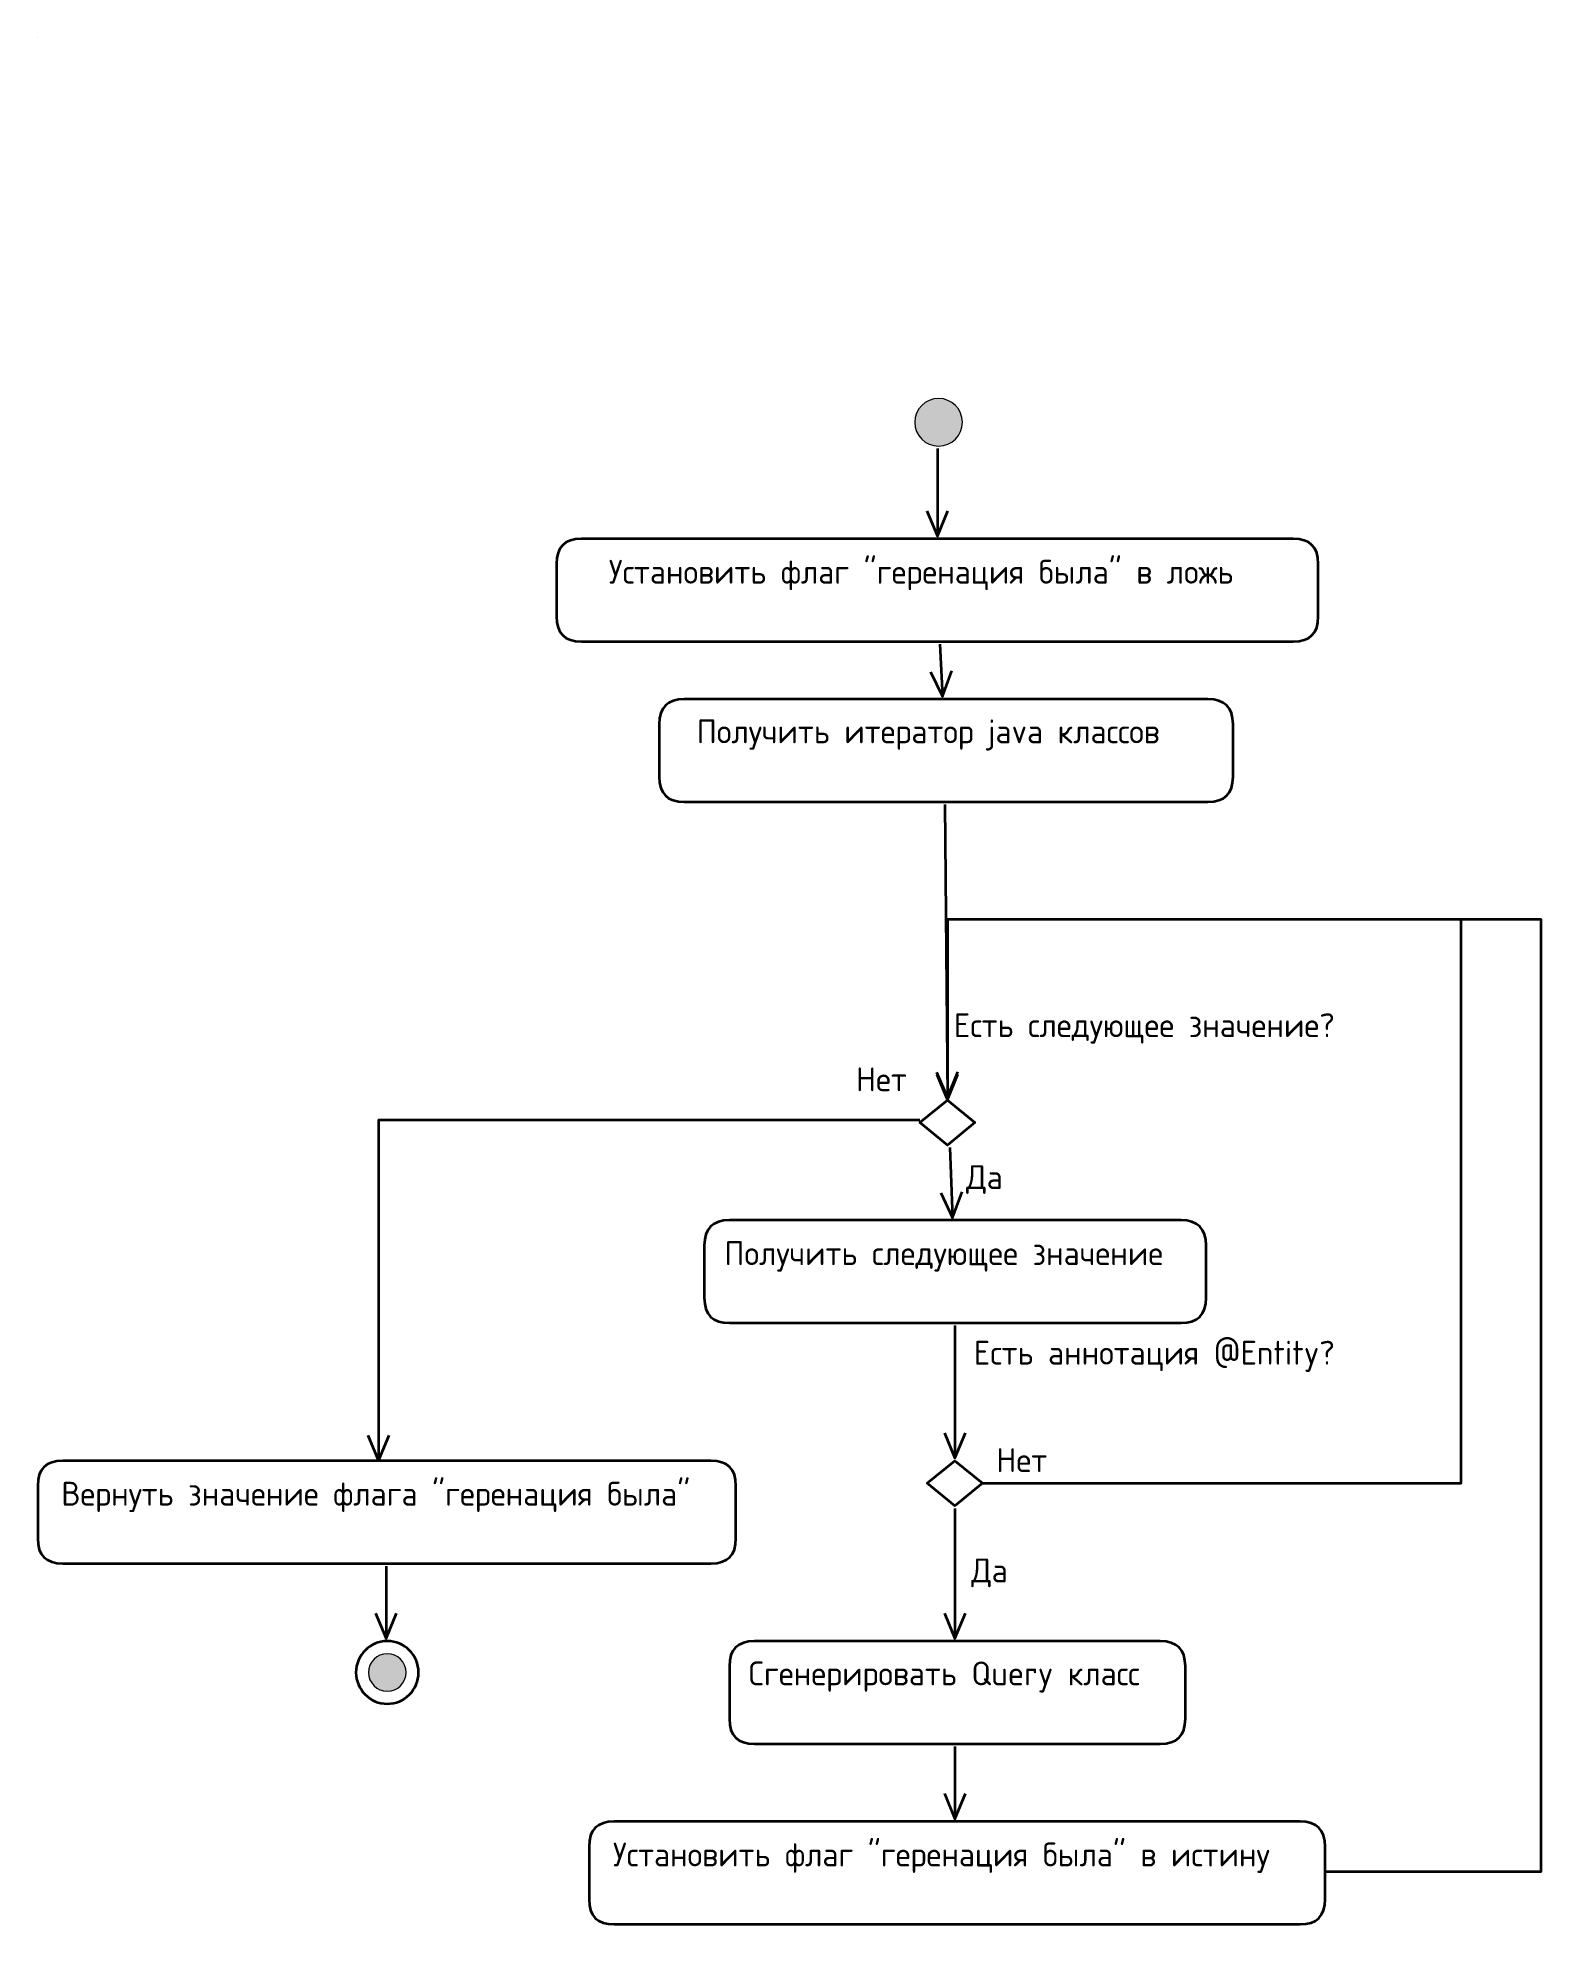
# Model space of a CAD drawing. Header units: inches. Extents: x 5 to 605, y 92 to 845.
import ezdxf

# ---------------------------------------------------------------- set-up
doc = ezdxf.new("R2010")
doc.units = ezdxf.units.IN
doc.header["$MEASUREMENT"] = 0
doc.layers.add('Слой 1', color=7, linetype='Continuous')

# ---------------------------------------------------------------- blocks, each defined once
blk = doc.blocks.new('block 3')
at = {"layer": 'Слой 1', "true_color": 0xffffff}
h = blk.add_hatch(color=7, dxfattribs=at)
h.dxf.hatch_style = 2
edge = h.paths.add_edge_path()
edge.add_spline(control_points=[(355, 691.5), (355, 696.75), (359.25, 701), (364.5, 701), (369.75, 701), (374, 696.75), (374, 691.5), (374, 686.25), (369.75, 682), (364.5, 682), (359.25, 682), (355, 686.25), (355, 691.5)], knot_values=[0, 0, 0, 0, 1, 1, 1, 2, 2, 2, 3, 3, 3, 4, 4, 4, 4], degree=3, periodic=0)
at = {"layer": 'Слой 1', "lineweight": 0}
blk.add_open_spline([(355, 691.5), (355, 696.75), (359.25, 701), (364.5, 701), (369.75, 701), (374, 696.75), (374, 691.5), (374, 686.25), (369.75, 682), (364.5, 682), (359.25, 682), (355, 686.25), (355, 691.5)], degree=3, knots=[0, 0, 0, 0, 1, 1, 1, 2, 2, 2, 3, 3, 3, 4, 4, 4, 4], dxfattribs=at)
blk = doc.blocks.new('block 4')
at = {"layer": 'Слой 1', "lineweight": 0}
blk.add_open_spline([(263, 581), (263, 581), (472, 581), (472, 581), (478.67, 581), (482, 577.67), (482, 571), (482, 571), (482, 550), (482, 550), (482, 543.33), (478.67, 540), (472, 540), (472, 540), (263, 540), (263, 540), (256.33, 540), (253, 543.33), (253, 550), (253, 550), (253, 571), (253, 571), (253, 577.67), (256.33, 581), (263, 581)], degree=3, knots=[0, 0, 0, 0, 1, 1, 1, 2, 2, 2, 3, 3, 3, 4, 4, 4, 5, 5, 5, 6, 6, 6, 7, 7, 7, 8, 8, 8, 8], dxfattribs=at)
blk = doc.blocks.new('block 5')
at = {"layer": 'Слой 1', "color": 7, "lineweight": 35, "true_color": 0xffffff}
blk.add_open_spline([(263, 581), (263, 581), (472, 581), (472, 581), (478.67, 581), (482, 577.67), (482, 571), (482, 571), (482, 550), (482, 550), (482, 543.33), (478.67, 540), (472, 540), (472, 540), (263, 540), (263, 540), (256.33, 540), (253, 543.33), (253, 550), (253, 550), (253, 571), (253, 571), (253, 577.67), (256.33, 581), (263, 581)], degree=3, knots=[0, 0, 0, 0, 1, 1, 1, 2, 2, 2, 3, 3, 3, 4, 4, 4, 5, 5, 5, 6, 6, 6, 7, 7, 7, 8, 8, 8, 8], dxfattribs=at)
blk = doc.blocks.new('block 7')
at = {"layer": 'Слой 1', "color": 7, "lineweight": 35, "true_color": 0xffffff}
blk.add_lwpolyline([(5, 845), (5, 845)], dxfattribs=at)
at = {"layer": 'Слой 1', "color": 7, "true_color": 0xffffff, "insert": (267.96875, 560.5), "char_height": 9.52, "attachment_point": 7}
blk.add_mtext('\\fGOST type B|b0|i0|c0|p34;\\W1;Получить итератор java классов', dxfattribs=at)
blk = doc.blocks.new('block 6')
at = {"layer": 'Слой 1'}
blk.add_blockref('block 7', (0, 0), dxfattribs=at)
blk = doc.blocks.new('block 8')
at = {"layer": 'Слой 1', "lineweight": 0}
blk.add_lwpolyline([(357, 412), (368, 421), (379, 412), (368, 403), (357, 412)], dxfattribs=at)
blk = doc.blocks.new('block 9')
at = {"layer": 'Слой 1', "color": 7, "lineweight": 35, "true_color": 0xffffff}
blk.add_lwpolyline([(357, 412), (368, 421), (379, 412), (368, 403), (357, 412), (357, 412)], dxfattribs=at)
blk = doc.blocks.new('block 10')
at = {"layer": 'Слой 1', "lineweight": 0}
blk.add_lwpolyline([(360, 268), (371, 277), (382, 268), (371, 259), (360, 268)], dxfattribs=at)
blk = doc.blocks.new('block 11')
at = {"layer": 'Слой 1', "color": 7, "lineweight": 35, "true_color": 0xffffff}
blk.add_lwpolyline([(360, 268), (371, 277), (382, 268), (371, 259), (360, 268), (360, 268)], dxfattribs=at)
blk = doc.blocks.new('block 12')
at = {"layer": 'Слой 1', "color": 7, "lineweight": 35, "true_color": 0xffffff}
blk.add_lwpolyline([(371, 331), (371, 278)], dxfattribs=at)
blk = doc.blocks.new('block 13')
at = {"layer": 'Слой 1', "color": 7, "lineweight": 35, "true_color": 0xffffff}
blk.add_lwpolyline([(366.79, 288.16), (371, 278), (375.21, 288.16)], dxfattribs=at)
blk = doc.blocks.new('block 15')
at = {"layer": 'Слой 1', "color": 7, "lineweight": 35, "true_color": 0xffffff}
blk.add_lwpolyline([(5, 845), (5, 845)], dxfattribs=at)
at = {"layer": 'Слой 1', "color": 7, "true_color": 0xffffff, "insert": (378.46, 312.5), "char_height": 9.52, "attachment_point": 7}
blk.add_mtext('\\fGOST type B|b0|i0|c0|p34;\\W1;Есть аннотация @Entity?', dxfattribs=at)
blk = doc.blocks.new('block 14')
at = {"layer": 'Слой 1'}
blk.add_blockref('block 15', (0, 0), dxfattribs=at)
blk = doc.blocks.new('block 16')
at = {"layer": 'Слой 1', "color": 7, "lineweight": 35, "true_color": 0xffffff}
blk.add_lwpolyline([(367, 539), (368, 422)], dxfattribs=at)
blk = doc.blocks.new('block 17')
at = {"layer": 'Слой 1', "color": 7, "lineweight": 35, "true_color": 0xffffff}
blk.add_lwpolyline([(363.7, 432.13), (368, 422), (372.12, 432.2)], dxfattribs=at)
blk = doc.blocks.new('block 19')
at = {"layer": 'Слой 1', "color": 7, "lineweight": 35, "true_color": 0xffffff}
blk.add_lwpolyline([(5, 845), (5, 845)], dxfattribs=at)
at = {"layer": 'Слой 1', "color": 7, "true_color": 0xffffff, "insert": (370.5, 443.5), "char_height": 9.52, "attachment_point": 7}
blk.add_mtext('\\fGOST type B|b0|i0|c0|p34;\\W1;Есть следующее значение?', dxfattribs=at)
blk = doc.blocks.new('block 18')
at = {"layer": 'Слой 1'}
blk.add_blockref('block 19', (0, 0), dxfattribs=at)
blk = doc.blocks.new('block 20')
at = {"layer": 'Слой 1', "lineweight": 0}
blk.add_open_spline([(291, 205), (291, 205), (452.97, 205), (452.97, 205), (459.64, 205), (462.97, 201.67), (462.97, 195), (462.97, 195), (462.97, 174), (462.97, 174), (462.97, 167.33), (459.64, 164), (452.97, 164), (452.97, 164), (291, 164), (291, 164), (284.33, 164), (281, 167.33), (281, 174), (281, 174), (281, 195), (281, 195), (281, 201.67), (284.33, 205), (291, 205)], degree=3, knots=[0, 0, 0, 0, 1, 1, 1, 2, 2, 2, 3, 3, 3, 4, 4, 4, 5, 5, 5, 6, 6, 6, 7, 7, 7, 8, 8, 8, 8], dxfattribs=at)
blk = doc.blocks.new('block 21')
at = {"layer": 'Слой 1', "color": 7, "lineweight": 35, "true_color": 0xffffff}
blk.add_open_spline([(291, 205), (291, 205), (452.97, 205), (452.97, 205), (459.64, 205), (462.97, 201.67), (462.97, 195), (462.97, 195), (462.97, 174), (462.97, 174), (462.97, 167.33), (459.64, 164), (452.97, 164), (452.97, 164), (291, 164), (291, 164), (284.33, 164), (281, 167.33), (281, 174), (281, 174), (281, 195), (281, 195), (281, 201.67), (284.33, 205), (291, 205)], degree=3, knots=[0, 0, 0, 0, 1, 1, 1, 2, 2, 2, 3, 3, 3, 4, 4, 4, 5, 5, 5, 6, 6, 6, 7, 7, 7, 8, 8, 8, 8], dxfattribs=at)
blk = doc.blocks.new('block 23')
at = {"layer": 'Слой 1', "color": 7, "lineweight": 35, "true_color": 0xffffff}
blk.add_lwpolyline([(5, 845), (5, 845)], dxfattribs=at)
at = {"layer": 'Слой 1', "color": 7, "true_color": 0xffffff, "insert": (288.72, 184.5), "char_height": 9.52, "attachment_point": 7}
blk.add_mtext('\\fGOST type B|b0|i0|c0|p34;\\W1;Сгенерировать Query класс', dxfattribs=at)
blk = doc.blocks.new('block 22')
at = {"layer": 'Слой 1'}
blk.add_blockref('block 23', (0, 0), dxfattribs=at)
blk = doc.blocks.new('block 24')
at = {"layer": 'Слой 1', "color": 7, "lineweight": 35, "true_color": 0xffffff}
blk.add_lwpolyline([(371, 258), (371, 206)], dxfattribs=at)
blk = doc.blocks.new('block 25')
at = {"layer": 'Слой 1', "color": 7, "lineweight": 35, "true_color": 0xffffff}
blk.add_lwpolyline([(366.79, 216.16), (371, 206), (375.21, 216.16)], dxfattribs=at)
blk = doc.blocks.new('block 27')
at = {"layer": 'Слой 1', "color": 7, "lineweight": 35, "true_color": 0xffffff}
blk.add_lwpolyline([(5, 845), (5, 845)], dxfattribs=at)
at = {"layer": 'Слой 1', "color": 7, "true_color": 0xffffff, "insert": (377.5, 226.5), "char_height": 9.52, "attachment_point": 7}
blk.add_mtext('\\fGOST type B|b0|i0|c0|p34;\\W1;Да', dxfattribs=at)
blk = doc.blocks.new('block 26')
at = {"layer": 'Слой 1'}
blk.add_blockref('block 27', (0, 0), dxfattribs=at)
blk = doc.blocks.new('block 28')
at = {"layer": 'Слой 1', "lineweight": 0}
blk.add_open_spline([(15, 277), (15, 277), (273.64, 277), (273.64, 277), (280.31, 277), (283.64, 273.67), (283.64, 267), (283.64, 267), (283.64, 246), (283.64, 246), (283.64, 239.33), (280.31, 236), (273.64, 236), (273.64, 236), (15, 236), (15, 236), (8.33, 236), (5, 239.33), (5, 246), (5, 246), (5, 267), (5, 267), (5, 273.67), (8.33, 277), (15, 277)], degree=3, knots=[0, 0, 0, 0, 1, 1, 1, 2, 2, 2, 3, 3, 3, 4, 4, 4, 5, 5, 5, 6, 6, 6, 7, 7, 7, 8, 8, 8, 8], dxfattribs=at)
blk = doc.blocks.new('block 29')
at = {"layer": 'Слой 1', "color": 7, "lineweight": 35, "true_color": 0xffffff}
blk.add_open_spline([(15, 277), (15, 277), (273.64, 277), (273.64, 277), (280.31, 277), (283.64, 273.67), (283.64, 267), (283.64, 267), (283.64, 246), (283.64, 246), (283.64, 239.33), (280.31, 236), (273.64, 236), (273.64, 236), (15, 236), (15, 236), (8.33, 236), (5, 239.33), (5, 246), (5, 246), (5, 267), (5, 267), (5, 273.67), (8.33, 277), (15, 277)], degree=3, knots=[0, 0, 0, 0, 1, 1, 1, 2, 2, 2, 3, 3, 3, 4, 4, 4, 5, 5, 5, 6, 6, 6, 7, 7, 7, 8, 8, 8, 8], dxfattribs=at)
blk = doc.blocks.new('block 31')
at = {"layer": 'Слой 1', "color": 7, "lineweight": 35, "true_color": 0xffffff}
blk.add_lwpolyline([(5, 845), (5, 845)], dxfattribs=at)
at = {"layer": 'Слой 1', "color": 7, "true_color": 0xffffff, "insert": (14.4, 256.5), "char_height": 9.52, "attachment_point": 7}
blk.add_mtext('\\fGOST type B|b0|i0|c0|p34;\\W1;Вернуть значение флага "геренация была"', dxfattribs=at)
blk = doc.blocks.new('block 30')
at = {"layer": 'Слой 1'}
blk.add_blockref('block 31', (0, 0), dxfattribs=at)
blk = doc.blocks.new('block 32')
at = {"layer": 'Слой 1', "color": 7, "lineweight": 35, "true_color": 0xffffff}
blk.add_open_spline([(132, 192.5), (132, 199.4), (137.6, 205), (144.5, 205), (151.4, 205), (157, 199.4), (157, 192.5), (157, 185.6), (151.4, 180), (144.5, 180), (137.6, 180), (132, 185.6), (132, 192.5)], degree=3, knots=[0, 0, 0, 0, 1, 1, 1, 2, 2, 2, 3, 3, 3, 4, 4, 4, 4], dxfattribs=at)
blk = doc.blocks.new('block 33')
at = {"layer": 'Слой 1', "true_color": 0xffffff}
h = blk.add_hatch(color=7, dxfattribs=at)
h.dxf.hatch_style = 2
edge = h.paths.add_edge_path()
edge.add_spline(control_points=[(137, 192.5), (137, 196.64), (140.36, 200), (144.5, 200), (148.64, 200), (152, 196.64), (152, 192.5), (152, 188.36), (148.64, 185), (144.5, 185), (140.36, 185), (137, 188.36), (137, 192.5)], knot_values=[0, 0, 0, 0, 1, 1, 1, 2, 2, 2, 3, 3, 3, 4, 4, 4, 4], degree=3, periodic=0)
at = {"layer": 'Слой 1', "lineweight": 0}
blk.add_open_spline([(137, 192.5), (137, 196.64), (140.36, 200), (144.5, 200), (148.64, 200), (152, 196.64), (152, 192.5), (152, 188.36), (148.64, 185), (144.5, 185), (140.36, 185), (137, 188.36), (137, 192.5)], degree=3, knots=[0, 0, 0, 0, 1, 1, 1, 2, 2, 2, 3, 3, 3, 4, 4, 4, 4], dxfattribs=at)
blk = doc.blocks.new('block 34')
at = {"layer": 'Слой 1', "color": 7, "lineweight": 35, "true_color": 0xffffff}
blk.add_lwpolyline([(144, 235), (144, 206)], dxfattribs=at)
blk = doc.blocks.new('block 35')
at = {"layer": 'Слой 1', "color": 7, "lineweight": 35, "true_color": 0xffffff}
blk.add_lwpolyline([(139.79, 216.16), (144, 206), (148.21, 216.16)], dxfattribs=at)
blk = doc.blocks.new('block 36')
at = {"layer": 'Слой 1', "color": 7, "lineweight": 35, "true_color": 0xffffff}
blk.add_lwpolyline([(519, 113), (605, 113), (605, 493), (368, 493), (368, 421)], dxfattribs=at)
blk = doc.blocks.new('block 37')
at = {"layer": 'Слой 1', "color": 7, "lineweight": 35, "true_color": 0xffffff}
blk.add_lwpolyline([(363.79, 431.16), (368, 421), (372.21, 431.16)], dxfattribs=at)
blk = doc.blocks.new('block 38')
at = {"layer": 'Слой 1', "color": 7, "lineweight": 35, "true_color": 0xffffff}
blk.add_lwpolyline([(382, 268), (573, 268), (573, 493), (368, 493), (368, 421)], dxfattribs=at)
blk = doc.blocks.new('block 39')
at = {"layer": 'Слой 1', "color": 7, "lineweight": 35, "true_color": 0xffffff}
blk.add_lwpolyline([(363.79, 431.16), (368, 421), (372.21, 431.16)], dxfattribs=at)
blk = doc.blocks.new('block 41')
at = {"layer": 'Слой 1', "color": 7, "lineweight": 35, "true_color": 0xffffff}
blk.add_lwpolyline([(5, 845), (5, 845)], dxfattribs=at)
at = {"layer": 'Слой 1', "color": 7, "true_color": 0xffffff, "insert": (387.5, 272.5), "char_height": 9.52, "attachment_point": 7}
blk.add_mtext('\\fGOST type B|b0|i0|c0|p34;\\W1;Нет', dxfattribs=at)
blk = doc.blocks.new('block 40')
at = {"layer": 'Слой 1'}
blk.add_blockref('block 41', (0, 0), dxfattribs=at)
blk = doc.blocks.new('block 42')
at = {"layer": 'Слой 1', "color": 7, "lineweight": 35, "true_color": 0xffffff}
blk.add_lwpolyline([(357, 413), (141, 413), (141, 277)], dxfattribs=at)
blk = doc.blocks.new('block 43')
at = {"layer": 'Слой 1', "color": 7, "lineweight": 35, "true_color": 0xffffff}
blk.add_lwpolyline([(136.79, 287.16), (141, 277), (145.21, 287.16)], dxfattribs=at)
blk = doc.blocks.new('block 45')
at = {"layer": 'Слой 1', "color": 7, "lineweight": 35, "true_color": 0xffffff}
blk.add_lwpolyline([(5, 845), (5, 845)], dxfattribs=at)
at = {"layer": 'Слой 1', "color": 7, "true_color": 0xffffff, "insert": (331.5, 424.5), "char_height": 9.52, "attachment_point": 7}
blk.add_mtext('\\fGOST type B|b0|i0|c0|p34;\\W1;Нет', dxfattribs=at)
blk = doc.blocks.new('block 44')
at = {"layer": 'Слой 1'}
blk.add_blockref('block 45', (0, 0), dxfattribs=at)
blk = doc.blocks.new('block 46')
at = {"layer": 'Слой 1', "lineweight": 0}
blk.add_open_spline([(281, 373), (281, 373), (461.24, 373), (461.24, 373), (467.9, 373), (471.24, 369.67), (471.24, 363), (471.24, 363), (471.24, 342), (471.24, 342), (471.24, 335.33), (467.9, 332), (461.24, 332), (461.24, 332), (281, 332), (281, 332), (274.33, 332), (271, 335.33), (271, 342), (271, 342), (271, 363), (271, 363), (271, 369.67), (274.33, 373), (281, 373)], degree=3, knots=[0, 0, 0, 0, 1, 1, 1, 2, 2, 2, 3, 3, 3, 4, 4, 4, 5, 5, 5, 6, 6, 6, 7, 7, 7, 8, 8, 8, 8], dxfattribs=at)
blk = doc.blocks.new('block 47')
at = {"layer": 'Слой 1', "color": 7, "lineweight": 35, "true_color": 0xffffff}
blk.add_open_spline([(281, 373), (281, 373), (461.24, 373), (461.24, 373), (467.9, 373), (471.24, 369.67), (471.24, 363), (471.24, 363), (471.24, 342), (471.24, 342), (471.24, 335.33), (467.9, 332), (461.24, 332), (461.24, 332), (281, 332), (281, 332), (274.33, 332), (271, 335.33), (271, 342), (271, 342), (271, 363), (271, 363), (271, 369.67), (274.33, 373), (281, 373)], degree=3, knots=[0, 0, 0, 0, 1, 1, 1, 2, 2, 2, 3, 3, 3, 4, 4, 4, 5, 5, 5, 6, 6, 6, 7, 7, 7, 8, 8, 8, 8], dxfattribs=at)
blk = doc.blocks.new('block 49')
at = {"layer": 'Слой 1', "color": 7, "lineweight": 35, "true_color": 0xffffff}
blk.add_lwpolyline([(5, 845), (5, 845)], dxfattribs=at)
at = {"layer": 'Слой 1', "color": 7, "true_color": 0xffffff, "insert": (279, 352.5), "char_height": 9.52, "attachment_point": 7}
blk.add_mtext('\\fGOST type B|b0|i0|c0|p34;\\W1;Получить следующее значение', dxfattribs=at)
blk = doc.blocks.new('block 48')
at = {"layer": 'Слой 1'}
blk.add_blockref('block 49', (0, 0), dxfattribs=at)
blk = doc.blocks.new('block 50')
at = {"layer": 'Слой 1', "color": 7, "lineweight": 35, "true_color": 0xffffff}
blk.add_lwpolyline([(369, 402), (370, 374)], dxfattribs=at)
blk = doc.blocks.new('block 51')
at = {"layer": 'Слой 1', "color": 7, "lineweight": 35, "true_color": 0xffffff}
blk.add_lwpolyline([(365.43, 384.01), (370, 374), (373.84, 384.31)], dxfattribs=at)
blk = doc.blocks.new('block 53')
at = {"layer": 'Слой 1', "color": 7, "lineweight": 35, "true_color": 0xffffff}
blk.add_lwpolyline([(5, 845), (5, 845)], dxfattribs=at)
at = {"layer": 'Слой 1', "color": 7, "true_color": 0xffffff, "insert": (375.5, 383.5), "char_height": 9.52, "attachment_point": 7}
blk.add_mtext('\\fGOST type B|b0|i0|c0|p34;\\W1;Да', dxfattribs=at)
blk = doc.blocks.new('block 52')
at = {"layer": 'Слой 1'}
blk.add_blockref('block 53', (0, 0), dxfattribs=at)
blk = doc.blocks.new('block 54')
at = {"layer": 'Слой 1', "lineweight": 0}
blk.add_open_spline([(235, 133), (235, 133), (508.76, 133), (508.76, 133), (515.42, 133), (518.76, 129.67), (518.76, 123), (518.76, 123), (518.76, 102), (518.76, 102), (518.76, 95.33), (515.42, 92), (508.76, 92), (508.76, 92), (235, 92), (235, 92), (228.33, 92), (225, 95.33), (225, 102), (225, 102), (225, 123), (225, 123), (225, 129.67), (228.33, 133), (235, 133)], degree=3, knots=[0, 0, 0, 0, 1, 1, 1, 2, 2, 2, 3, 3, 3, 4, 4, 4, 5, 5, 5, 6, 6, 6, 7, 7, 7, 8, 8, 8, 8], dxfattribs=at)
blk = doc.blocks.new('block 55')
at = {"layer": 'Слой 1', "color": 7, "lineweight": 35, "true_color": 0xffffff}
blk.add_open_spline([(235, 133), (235, 133), (508.76, 133), (508.76, 133), (515.42, 133), (518.76, 129.67), (518.76, 123), (518.76, 123), (518.76, 102), (518.76, 102), (518.76, 95.33), (515.42, 92), (508.76, 92), (508.76, 92), (235, 92), (235, 92), (228.33, 92), (225, 95.33), (225, 102), (225, 102), (225, 123), (225, 123), (225, 129.67), (228.33, 133), (235, 133)], degree=3, knots=[0, 0, 0, 0, 1, 1, 1, 2, 2, 2, 3, 3, 3, 4, 4, 4, 5, 5, 5, 6, 6, 6, 7, 7, 7, 8, 8, 8, 8], dxfattribs=at)
blk = doc.blocks.new('block 57')
at = {"layer": 'Слой 1', "color": 7, "lineweight": 35, "true_color": 0xffffff}
blk.add_lwpolyline([(5, 845), (5, 845)], dxfattribs=at)
at = {"layer": 'Слой 1', "color": 7, "true_color": 0xffffff, "insert": (234.54, 112.5), "char_height": 9.52, "attachment_point": 7}
blk.add_mtext('\\fGOST type B|b0|i0|c0|p34;\\W1;Установить флаг "геренация была" в истину', dxfattribs=at)
blk = doc.blocks.new('block 56')
at = {"layer": 'Слой 1'}
blk.add_blockref('block 57', (0, 0), dxfattribs=at)
blk = doc.blocks.new('block 58')
at = {"layer": 'Слой 1', "color": 7, "lineweight": 35, "true_color": 0xffffff}
blk.add_lwpolyline([(371, 163), (371, 134)], dxfattribs=at)
blk = doc.blocks.new('block 59')
at = {"layer": 'Слой 1', "color": 7, "lineweight": 35, "true_color": 0xffffff}
blk.add_lwpolyline([(366.79, 144.16), (371, 134), (375.21, 144.16)], dxfattribs=at)
blk = doc.blocks.new('block 60')
at = {"layer": 'Слой 1', "lineweight": 0}
blk.add_open_spline([(222, 645), (222, 645), (506, 645), (506, 645), (512.67, 645), (516, 641.67), (516, 635), (516, 635), (516, 614), (516, 614), (516, 607.33), (512.67, 604), (506, 604), (506, 604), (222, 604), (222, 604), (215.33, 604), (212, 607.33), (212, 614), (212, 614), (212, 635), (212, 635), (212, 641.67), (215.33, 645), (222, 645)], degree=3, knots=[0, 0, 0, 0, 1, 1, 1, 2, 2, 2, 3, 3, 3, 4, 4, 4, 5, 5, 5, 6, 6, 6, 7, 7, 7, 8, 8, 8, 8], dxfattribs=at)
blk = doc.blocks.new('block 61')
at = {"layer": 'Слой 1', "color": 7, "lineweight": 35, "true_color": 0xffffff}
blk.add_open_spline([(222, 645), (222, 645), (506, 645), (506, 645), (512.67, 645), (516, 641.67), (516, 635), (516, 635), (516, 614), (516, 614), (516, 607.33), (512.67, 604), (506, 604), (506, 604), (222, 604), (222, 604), (215.33, 604), (212, 607.33), (212, 614), (212, 614), (212, 635), (212, 635), (212, 641.67), (215.33, 645), (222, 645)], degree=3, knots=[0, 0, 0, 0, 1, 1, 1, 2, 2, 2, 3, 3, 3, 4, 4, 4, 5, 5, 5, 6, 6, 6, 7, 7, 7, 8, 8, 8, 8], dxfattribs=at)
blk = doc.blocks.new('block 63')
at = {"layer": 'Слой 1', "color": 7, "lineweight": 35, "true_color": 0xffffff}
blk.add_lwpolyline([(5, 845), (5, 845)], dxfattribs=at)
at = {"layer": 'Слой 1', "color": 7, "true_color": 0xffffff, "insert": (232.89, 624.5), "char_height": 9.52, "attachment_point": 7}
blk.add_mtext('\\fGOST type B|b0|i0|c0|p34;\\W1;Установить флаг "геренация была" в ложь', dxfattribs=at)
blk = doc.blocks.new('block 62')
at = {"layer": 'Слой 1'}
blk.add_blockref('block 63', (0, 0), dxfattribs=at)
blk = doc.blocks.new('block 64')
at = {"layer": 'Слой 1', "color": 7, "lineweight": 35, "true_color": 0xffffff}
blk.add_lwpolyline([(364, 681), (364, 646)], dxfattribs=at)
blk = doc.blocks.new('block 65')
at = {"layer": 'Слой 1', "color": 7, "lineweight": 35, "true_color": 0xffffff}
blk.add_lwpolyline([(359.79, 656.16), (364, 646), (368.21, 656.16)], dxfattribs=at)
blk = doc.blocks.new('block 66')
at = {"layer": 'Слой 1', "color": 7, "lineweight": 35, "true_color": 0xffffff}
blk.add_lwpolyline([(365, 603), (366, 582)], dxfattribs=at)
blk = doc.blocks.new('block 67')
at = {"layer": 'Слой 1', "color": 7, "lineweight": 35, "true_color": 0xffffff}
blk.add_lwpolyline([(361.31, 591.95), (366, 582), (369.72, 592.35)], dxfattribs=at)
blk = doc.blocks.new('block 2')
at = {"layer": 'Слой 1'}
for name in ['block 6', 'block 14', 'block 18', 'block 22', 'block 26', 'block 30', 'block 40', 'block 44', 'block 48', 'block 52', 'block 56', 'block 62', 'block 3', 'block 64', 'block 65', 'block 60', 'block 61', 'block 66', 'block 67', 'block 4', 'block 5', 'block 16', 'block 36', 'block 38', 'block 17', 'block 37', 'block 39', 'block 8', 'block 9', 'block 42', 'block 50', 'block 51', 'block 46', 'block 47', 'block 12', 'block 43', 'block 13', 'block 28', 'block 29', 'block 10', 'block 11', 'block 24', 'block 34', 'block 35', 'block 25', 'block 32', 'block 20', 'block 21', 'block 33', 'block 58', 'block 59', 'block 54', 'block 55']:
    blk.add_blockref(name, (0, 0), dxfattribs=at)

msp = doc.modelspace()

# ---------------------------------------------------------------- block references
at = {"layer": 'Слой 1'}
msp.add_blockref('block 2', (0, 0), dxfattribs=at)

doc.saveas('drawing.dxf')
